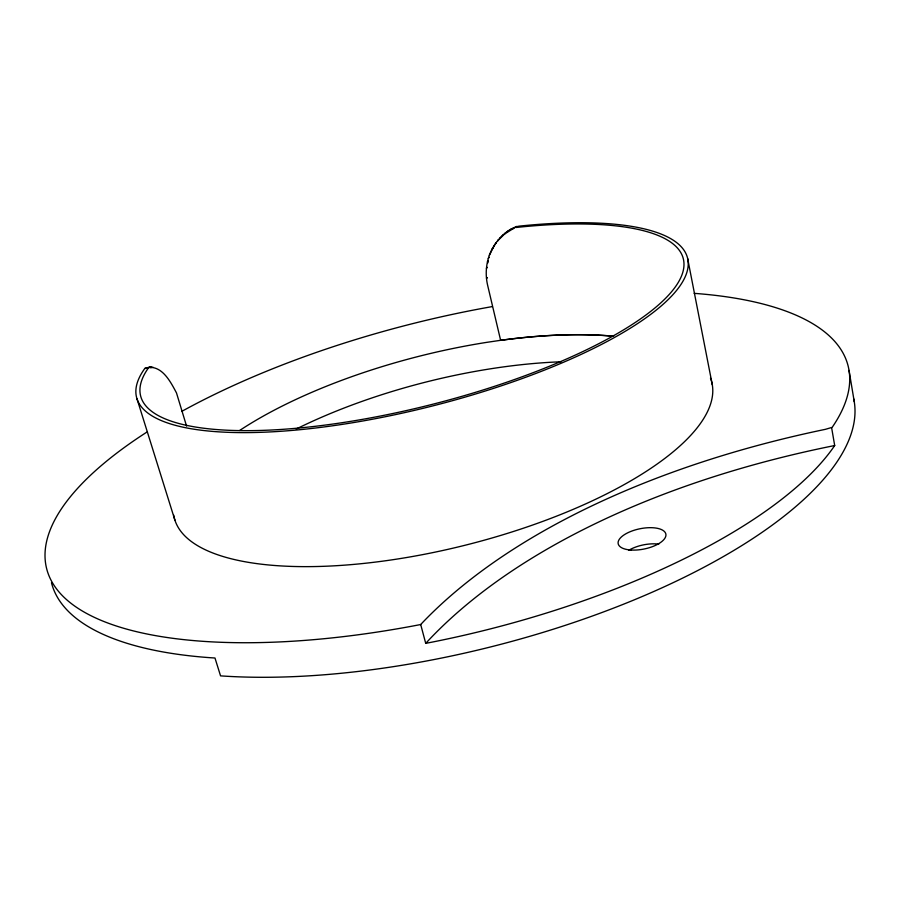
<?xml version="1.0" encoding="UTF-8"?>
<svg xmlns="http://www.w3.org/2000/svg" width="900" height="900" viewBox="0 0 900 900"><rect width="100%" height="100%" fill="white"/><g stroke="black" fill="none" stroke-linecap="round" stroke-linejoin="round"><path stroke-width="1.35" d="M494.854 244.721L496.373 242.438C487.08 254.486 484.155 270.821 487.688 285.525L500.636 340.358L503.629 339.952A273.015 96.255 -14.2 0 1 612.934 336.206M487.89 262.845L488.306 260.629L487.451 261.765M491.017 252.112L489.33 255.296M493.684 246.296L494.539 245.194L491.434 251.078M831.679 428.051L834.694 445.534L832.86 448.189A411.998 150.862 -14.2 0 1 432.562 642.026L425.723 643.365L420.694 624.521L424.058 620.989A673.065 346.016 -4.1 0 1 825.39 429.334L832.174 427.343A413.359 147.746 -14.2 0 0 694.17 293.344M147.982 367.886L144.72 368.572A284.153 80.933 -14.2 0 0 329.94 426.161A284.153 80.933 -14.2 0 0 671.512 296.179A284.153 80.933 -14.2 0 0 518.974 226.159C509.186 228.071 501.277 235.732 495.517 243.54M486.529 278.719L487.384 277.56M486.428 268.459L487.282 267.322M498.386 239.816L497.543 240.919L504.585 234.034L516.724 226.395M512.899 228.825L513.731 227.722M488.284 258.491L489.139 257.366M510.007 230.355L510.84 229.252M504.585 234.034L505.418 232.931M507.229 232.099L508.061 230.996M499.725 238.455L500.569 237.352M492.041 249.188L492.885 248.074M502.076 236.16L502.92 235.058M425.723 643.365L429.064 639.776A669.69 351.776 -3.7 0 1 828.428 446.805L834.694 445.534M186.581 426.15L176.479 392.906C170.854 382.376 162.833 366.39 148.838 367.38L148.511 367.819A279.877 79.684 -14.2 0 0 331.369 424.249A279.877 79.684 -14.2 0 0 667.519 296.28A279.877 79.684 -14.2 0 0 517.534 227.329L515.903 227.498M145.013 368.179L150.131 367.088M148.984 367.582L151.526 367.043M150.469 367.762L153.011 367.234M420.694 624.521L418.815 624.893A413.359 147.746 -14.2 0 1 74.666 606.038A413.359 147.746 -14.2 0 1 146.745 432.18M137.002 398.846L174.904 520.132M687.645 258.514L712.283 384.728M849.038 370.418L854.258 401.659M853.751 398.936A410.771 153.641 -14.2 0 1 651.735 592.403A410.771 153.641 -14.2 0 1 221.996 675.967L220.556 675.855L214.976 658.012L209.7 657.664A412.121 150.559 -14.2 0 1 51.469 582.739M296.168 429.053A271.53 100.192 -14.2 0 1 561.173 361.777M181.744 411.39A413.359 147.746 -14.2 0 1 492.098 306.619M239.614 430.493A273.195 96.323 -14.2 0 1 487.069 342.304L501.311 340.211A273.195 96.323 -14.2 0 1 613.688 336.206M710.471 378.079A277.178 97.751 -14.2 0 1 468.574 544.365A277.178 97.751 -14.2 0 1 173.689 515.104M628.819 550.271A24.232 10.519 -11.4 0 1 658.778 544.151M630.956 550.024A24.311 10.339 -11.4 0 0 665.921 534.51A24.311 10.339 -11.4 0 0 629.212 532.114A24.311 10.339 -11.4 0 0 630.956 550.024"/></g></svg>
